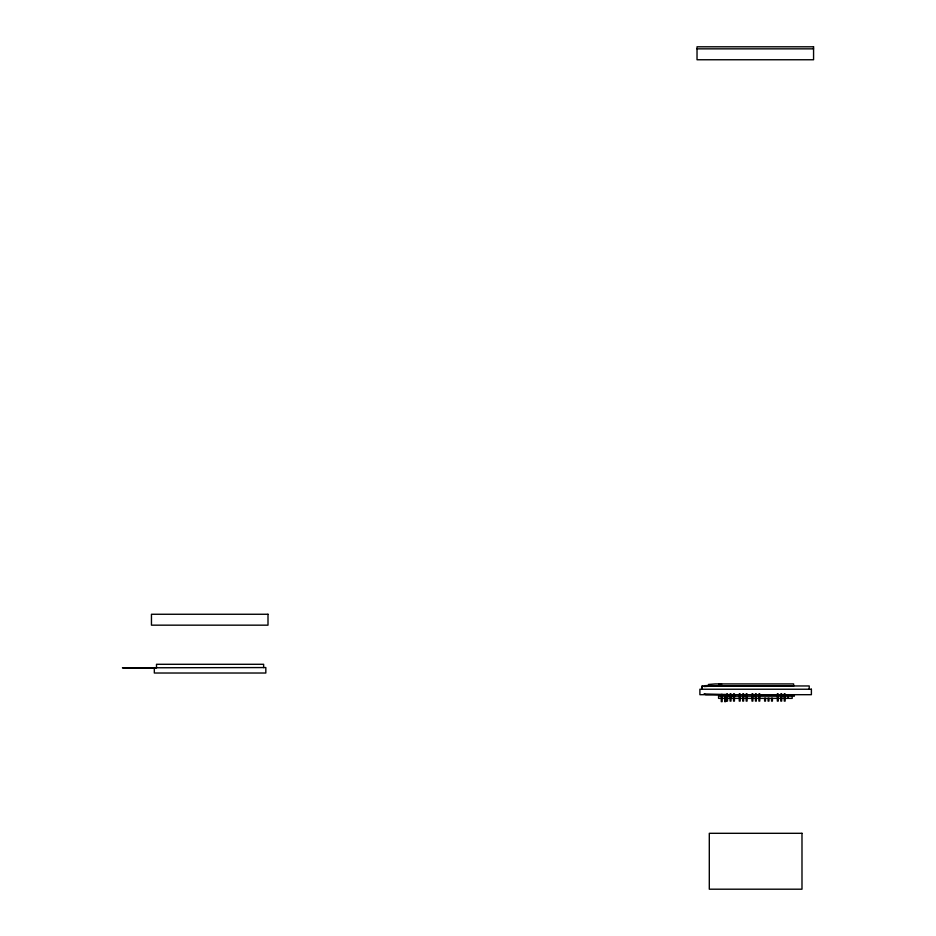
<?xml version="1.0" encoding="UTF-8"?>
<svg xmlns="http://www.w3.org/2000/svg" width="936" height="936" viewBox="0 0 936 936"><rect width="100%" height="100%" fill="white"/><g stroke="black" fill="none" stroke-linecap="round" stroke-linejoin="round"><path stroke-width="1.4" d="M704.083 686.31L705.697 685.597L793.623 686.147L793.623 683.923L715.244 683.923L708.423 684.462L708.423 685.597M704.2 686.544L715.244 685.866M697.027 48.847L813.571 48.847M718.918 684.193L721.703 684.193M758.909 695.097L794.348 695.097L794.348 696.185L718.567 696.185L718.567 698.373L792.172 698.373L792.172 696.185M704.925 694.102L724.429 694.594L705.685 694.594L704.083 693.88M809.219 689.235L809.219 685.959L702.082 685.959L702.082 689.235M788.089 696.185L788.089 698.373M785.14 693.822L785.14 701.099L784.263 701.099L784.263 693.822M781.677 693.822L781.677 701.099L780.799 701.099L780.799 693.822M778.214 693.822L778.214 701.099L777.336 701.099L777.336 693.822M772.422 698.186L772.422 701.099L771.545 701.099L771.545 698.186M768.959 698.186L768.959 701.099L768.082 701.099L768.082 698.186M765.496 698.186L765.496 701.099L764.618 701.099L764.618 698.186M759.786 693.822L759.786 701.099L758.909 701.099L758.909 693.822M756.323 693.822L756.323 701.099L755.446 701.099L755.446 693.822M752.86 693.822L752.86 701.099L751.982 701.099L751.982 693.822M747.068 693.822L747.068 701.099L746.191 701.099L746.191 693.822M743.605 693.822L743.605 701.099L742.728 701.099L742.728 693.822M740.154 693.822L740.154 701.099L739.264 701.099L739.264 693.822M734.432 693.822L734.432 701.099L733.555 701.099L733.555 693.822M730.969 693.822L730.969 701.099L730.092 701.099L730.092 693.822M727.518 693.822L727.518 701.099L726.628 701.099L726.628 693.822M725.611 694.372L725.611 701.637L724.733 701.637L724.733 694.372M722.159 694.372L722.159 701.637L721.27 701.637L721.27 694.372M702.246 685.959L702.246 688.873M263.636 667.567L263.636 664.291L156.499 664.291L156.499 667.836L122.429 667.836L265.824 667.567L265.824 673.019L154.323 673.019L154.323 667.567M813.571 46.8L697.027 46.8L697.027 59.752L813.571 59.752L813.571 46.8M268 614.262L151.456 614.262L151.456 625.166L268 625.166L268 614.262M811.395 689.235L699.894 689.235L699.894 694.688L811.395 694.688L811.395 689.235M801.988 833.309L709.301 833.309L709.301 889.2L801.988 889.2L801.988 833.309"/></g></svg>
